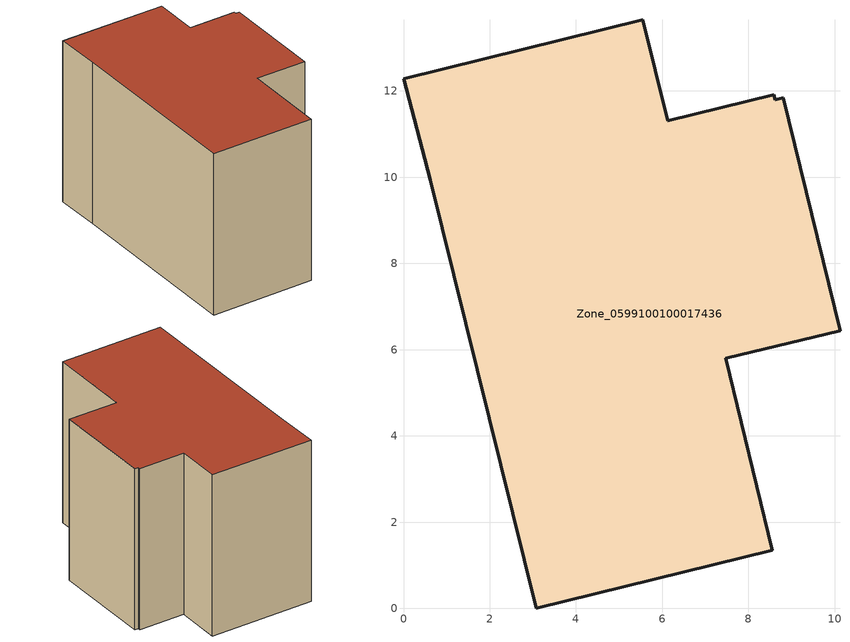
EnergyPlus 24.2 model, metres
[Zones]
Zone_0599100100017436
 floor ground (C_G): 8.62,11.79 8.8,11.84 10.12,6.44 7.47,5.8 8.55,1.35 3.07,0 0.62,9.95 0,12.29 5.54,13.65 6.12,11.31 8.59,11.91 z0
 wall outside (C_F): 5.54,13.65 0,12.29 0.62,9.95 3.07,0 8.55,1.35 7.47,5.8 10.12,6.44 8.8,11.84 8.62,11.79 8.59,11.91 6.12,11.31 5.54,13.65 z0:8.96
 roof outside (C_R): 8.8,11.84 8.62,11.79 8.59,11.91 6.12,11.31 5.54,13.65 0,12.29 0.62,9.95 3.07,0 8.55,1.35 7.47,5.8 10.12,6.44 z8.96
[BUILDING]
Pand.0599100100017436: North Axis=0; Terrain=City; Loads Convergence Tolerance Value=0.04; Temperature Convergence Tolerance Value=0.4; Solar Distribution=FullExterior; Maximum Number of Warmup Days=25; Minimum Number of Warmup Days=1
[Site:Location]
Rotterdam.The.Hague.AP_ZH_NLD Design_Conditions: Latitude=51.96; Longitude=4.45; Time Zone=1; Elevation=-4.5
[SITE:GROUNDTEMPERATURE:BUILDINGSURFACE]
18, 18, 18, 18, 18, 18, 18, 18, 18, 18, 18, 18
[MATERIAL] Thermal Absorptance=0.9; Solar Absorptance=0.7; Visible Absorptance=0.7
Name | Roughness | Thickness | Conductivity | Density | Specific Heat
G.TC.2015-2018 | MediumSmooth | 0.15 | 0.0428571 | 540 | 1210
F.TC.2015-2018 | Rough | 0.3 | 0.0666667 | 1920 | 840
R.TC.2015-2018 | MediumRough | 0.2 | 0.0333333 | 1500 | 1000
[CONSTRUCTION]
C_G: G.TC.2015-2018
C_F: F.TC.2015-2018
C_R: R.TC.2015-2018
[ZONE]
Zone_0599100100017436: Type=1; Multiplier=1; Ceiling Height=Autocalculate; Volume=Autocalculate; Floor Area=autocalculate; Part of Total Floor Area=Yes
[ZONEINFILTRATION:DESIGNFLOWRATE]
Infil_Zone_0599100100017436: Zone or ZoneList or Space or SpaceList=Zone_0599100100017436; Schedule=AlwaysOn; Design Flow Rate Calculation Method=Flow/Area; Flow Rate per Floor Area=0.0015; Constant Term Coefficient=1; Temperature Term Coefficient=0; Velocity Term Coefficient=0; Velocity Squared Term Coefficient=0
[HVACTEMPLATE:ZONE:IDEALLOADSAIRSYSTEM]
Zone_0599100100017436: Maximum Heating Supply Air Temperature=50; Minimum Cooling Supply Air Temperature=13; Maximum Heating Supply Air Humidity Ratio=0.0156; Minimum Cooling Supply Air Humidity Ratio=0.0077; Heating Limit=NoLimit; Cooling Limit=NoLimit; Dehumidification Control Type=ConstantSensibleHeatRatio; Cooling Sensible Heat Ratio=0.7; Dehumidification Setpoint=60; Humidification Control Type=None; Humidification Setpoint=30; Outdoor Air Method=None; Outdoor Air Flow Rate per Person=0.00944; Outdoor Air Flow Rate per Zone Floor Area=0; Outdoor Air Flow Rate per Zone=0; Demand Controlled Ventilation Type=None; Outdoor Air Economizer Type=NoEconomizer; Heat Recovery Type=None; Sensible Heat Recovery Effectiveness=0.7; Latent Heat Recovery Effectiveness=0.65
[ZONECONTROL:THERMOSTAT]
ThermostatControl_Zone_0599100100017436: Zone or ZoneList=Zone_0599100100017436; Control Type Schedule=DualSetpointControlType; Control 1=Thermostat_Zone_0599100100017436; Temperature Difference Between Cutout And Setpoint=0
[THERMOSTATSETPOINT:DUALSETPOINT]
Thermostat_Zone_0599100100017436: Heating Setpoint Temperature Schedule=HeatingSetpoint_Zone_0599100100017436; Cooling Setpoint Temperature Schedule=CoolingSetpoint_Zone_0599100100017436
[SCHEDULE:COMPACT]
HeatingSetpoint_Zone_0599100100017436: Through: 12/31, For: AllDays, Until: 24:00, 21
CoolingSetpoint_Zone_0599100100017436: Through: 12/31, For: AllDays, Until: 24:00, 24
DualSetpointControlType: Through: 12/31, For: AllDays, Until: 24:00, 4
AlwaysOn: Through: 12/31, For: AllDays, Until: 24:00, 1
